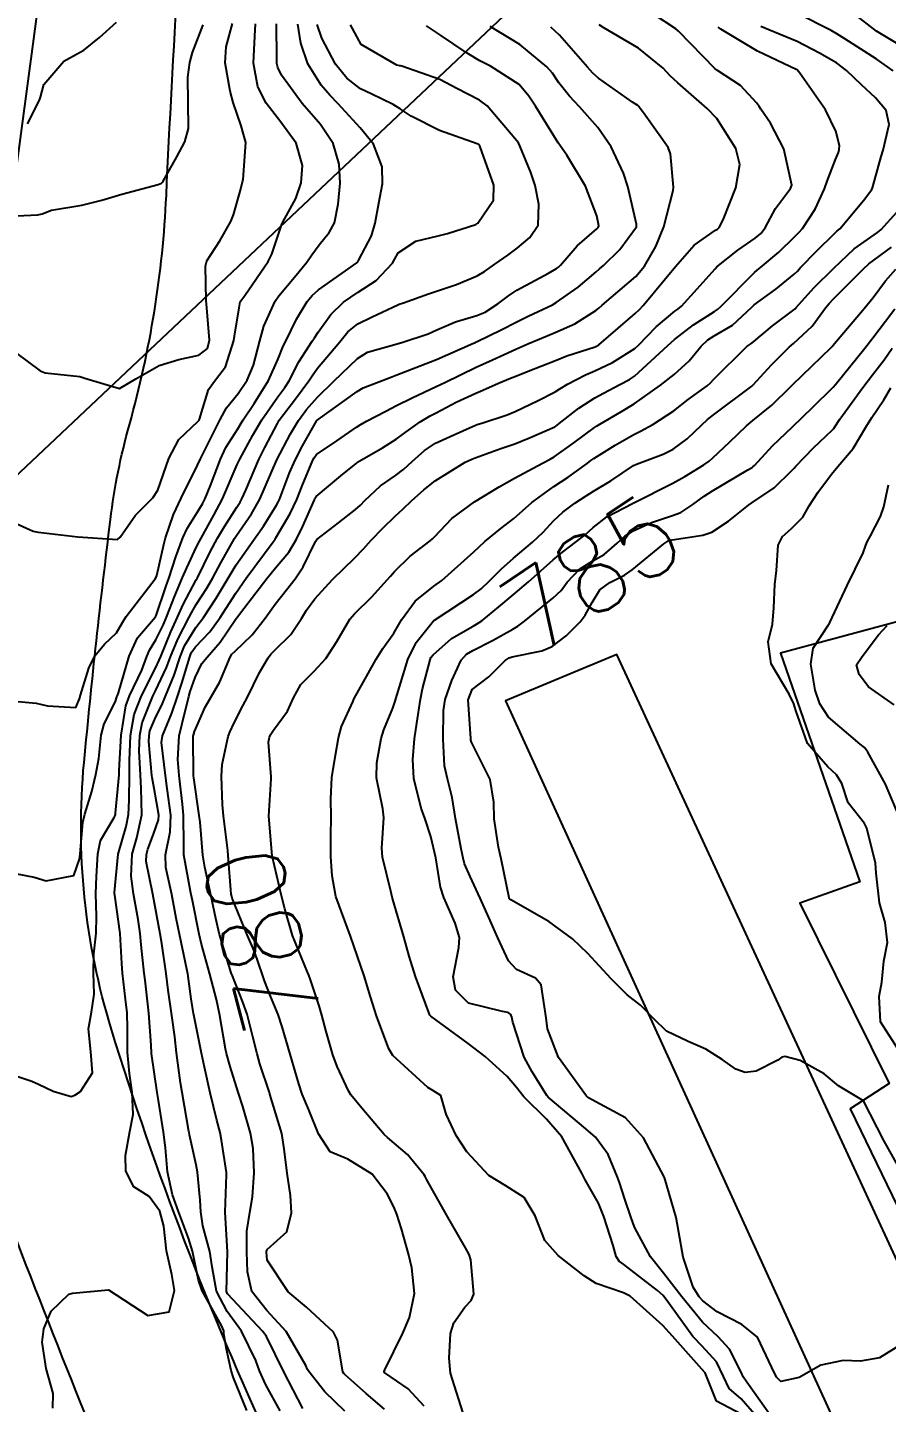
# Model space of a CAD drawing. Header units: metres. Extents: x 307586 to 320046, y 7427249 to 7434250.
# Drawn here: x 318423.6 to 318467, y 7430267.2 to 7430336.6 of the extents above; entities that cross this region are included whole.
import ezdxf
from ezdxf.enums import TextEntityAlignment as Align

# ---------------------------------------------------------------- set-up
doc = ezdxf.new("R2010")
doc.units = ezdxf.units.M
doc.header["$MEASUREMENT"] = 0
doc.linetypes.add('CONTINUO', pattern=[0])
for name, color, linetype in [('Cotas', 45, 'Continuous'), ('Curvas de Nivel 1m', 11, 'Continuous'), ('Curvas de Nivel 5m', 15, 'Continuous'), ('Edificações', 30, 'Continuous'), ('TEXTO', 45, 'Continuous'), ('Vias Primárias', 230, 'Continuous')]:
    doc.layers.add(name, color=color, linetype=linetype)
doc.styles.add('Style-STANDARD', font='STANDARD.shx')

msp = doc.modelspace()

# ---------------------------------------------------------------- linework, layer by layer
at = {"layer": 'Curvas de Nivel 1m', "flags": 128}
for points, elevation in [([(318422.375, 7430327.103), (318424.164, 7430327.194), (318424.386, 7430327.248), (318424.851, 7430327.426), (318426.39, 7430327.678), (318427.393, 7430327.93), (318428.396, 7430328.23), (318430.234, 7430328.725), (318430.402, 7430328.792), (318430.458, 7430328.833), (318430.493, 7430328.889), (318431.175, 7430330.122), (318431.59, 7430330.878), (318431.764, 7430331.545), (318431.752, 7430332.877), (318431.731, 7430334.143), (318431.83, 7430334.88), (318431.968, 7430335.39), (318432.502, 7430336.777)], 768), ([(318422.391, 7430302.684), (318424.086, 7430302.532), (318424.652, 7430302.393), (318426.084, 7430302.319), (318426.273, 7430302.755), (318426.321, 7430302.938), (318426.731, 7430304.31), (318427.045, 7430304.931), (318427.533, 7430305.514), (318428.13, 7430306.085), (318428.439, 7430306.615), (318428.615, 7430306.913), (318430.08, 7430308.809), (318430.137, 7430308.89), (318430.164, 7430308.982), (318430.528, 7430310.538), (318430.617, 7430310.886), (318431.014, 7430312.068), (318431.403, 7430312.878), (318432.23, 7430314.546), (318432.374, 7430314.869), (318432.998, 7430316.116), (318433.374, 7430316.859), (318433.687, 7430317.438), (318434.276, 7430318.177), (318434.731, 7430318.843), (318435.046, 7430319.594), (318435.37, 7430320.834), (318435.577, 7430321.568), (318436.144, 7430322.823), (318436.336, 7430323.105), (318437.113, 7430324.045), (318437.744, 7430324.806), (318437.994, 7430325.168), (318438.366, 7430325.68), (318438.879, 7430326.289), (318439.148, 7430326.789), (318439.33, 7430327.724), (318439.422, 7430328.785), (318439.378, 7430329.751), (318439.077, 7430330.79), (318438.437, 7430331.746), (318437.502, 7430332.81), (318436.467, 7430334.244), (318436.277, 7430334.629), (318436.233, 7430334.824), (318436.23, 7430335.07), (318436.209, 7430336.824)], 771), ([(318423.024, 7430293.938), (318423.981, 7430293.744), (318424.589, 7430293.571), (318425.982, 7430293.835), (318426.274, 7430294.653), (318426.302, 7430294.937), (318426.441, 7430296.511), (318426.541, 7430296.935), (318426.886, 7430298.08), (318427.096, 7430298.929), (318427.235, 7430299.744), (318427.359, 7430300.927), (318427.511, 7430301.486), (318428.088, 7430302.616), (318428.155, 7430302.856), (318428.178, 7430302.919), (318428.236, 7430303.06), (318428.778, 7430304.91), (318429.198, 7430305.833), (318430.107, 7430306.891), (318430.144, 7430306.96), (318430.629, 7430308.415), (318430.786, 7430308.884), (318431.127, 7430309.927), (318431.484, 7430310.877), (318431.708, 7430311.357), (318432.202, 7430312.163), (318432.474, 7430312.603), (318432.61, 7430312.866), (318432.88, 7430313.524), (318433.379, 7430314.859), (318433.659, 7430315.439), (318434.256, 7430316.389), (318434.429, 7430316.679), (318434.533, 7430316.846), (318435.092, 7430317.658), (318435.802, 7430318.827), (318436.294, 7430319.926), (318436.556, 7430320.562), (318436.676, 7430320.816), (318437.215, 7430321.916), (318437.767, 7430322.806), (318438.021, 7430323.119), (318438.339, 7430323.407), (318440.266, 7430324.771), (318440.31, 7430324.815), (318440.355, 7430324.877), (318441.01, 7430326.127), (318441.197, 7430326.762), (318441.377, 7430327.777), (318441.568, 7430328.758), (318441.555, 7430329.615), (318441.11, 7430330.763), (318440.435, 7430331.583), (318439.32, 7430332.787), (318438.9, 7430333.238), (318438.462, 7430333.728), (318437.791, 7430334.807), (318437.442, 7430335.857), (318437.297, 7430336.812)], 772), ([(318423.042, 7430320.236), (318424.286, 7430319.317), (318424.535, 7430319.216), (318426.284, 7430319.029), (318426.54, 7430318.937), (318428.278, 7430318.418), (318429.116, 7430318.908), (318430.29, 7430319.575), (318431.283, 7430319.89), (318432.295, 7430320.108), (318432.726, 7430320.439), (318432.83, 7430320.865), (318432.695, 7430322.499), (318432.666, 7430322.867), (318432.625, 7430324.593), (318432.691, 7430324.867), (318433.357, 7430325.871), (318433.91, 7430326.855), (318434.048, 7430327.192), (318434.399, 7430328.429), (318434.503, 7430328.848), (318434.53, 7430328.973), (318434.657, 7430330.846), (318434.435, 7430331.681), (318434.026, 7430332.854), (318433.876, 7430333.438), (318433.617, 7430334.859), (318433.673, 7430335.671), (318433.988, 7430336.855)], 769), ([(318423.149, 7430283.688), (318423.858, 7430283.448), (318424.195, 7430283.303), (318424.946, 7430282.954), (318425.849, 7430282.68), (318426.038, 7430282.75), (318426.316, 7430282.935), (318426.921, 7430283.871), (318426.833, 7430284.93), (318426.728, 7430286.094), (318426.87, 7430286.93), (318427.003, 7430287.839), (318426.979, 7430288.929), (318426.996, 7430289.865), (318427.103, 7430290.928), (318427.126, 7430291.757), (318427.084, 7430292.929), (318427.119, 7430293.791), (318427.19, 7430294.928), (318427.326, 7430295.604), (318428.021, 7430296.77), (318428.073, 7430296.869), (318428.084, 7430296.919), (318428.089, 7430296.985), (318428.263, 7430298.917), (318428.272, 7430299.143), (318428.364, 7430300.915), (318428.604, 7430302.394), (318428.786, 7430302.91), (318429.407, 7430304.202), (318429.666, 7430304.897), (318429.808, 7430305.204), (318430.126, 7430305.73), (318430.51, 7430306.514), (318430.659, 7430306.885), (318431.08, 7430307.955), (318431.475, 7430308.877), (318431.681, 7430309.362), (318432.178, 7430310.426), (318432.33, 7430310.72), (318432.406, 7430310.868), (318433.041, 7430312.021), (318433.482, 7430312.857), (318434.23, 7430314.587), (318434.357, 7430314.848), (318435.023, 7430316.067), (318435.479, 7430316.832), (318436.275, 7430317.996), (318436.629, 7430318.467), (318436.845, 7430318.814), (318437.337, 7430319.765), (318438.016, 7430320.803), (318438.134, 7430320.974), (318438.31, 7430321.268), (318438.956, 7430322.158), (318439.588, 7430322.781), (318440.338, 7430323.282), (318441.238, 7430323.867), (318442.072, 7430324.753), (318442.173, 7430324.935), (318442.361, 7430325.267), (318443.254, 7430325.857), (318444.374, 7430326.135), (318444.847, 7430326.252), (318446.278, 7430326.702), (318446.384, 7430326.769), (318447.163, 7430327.924), (318447.179, 7430328.692), (318446.491, 7430330.63), (318446.458, 7430330.7), (318446.423, 7430330.738), (318446.347, 7430330.779), (318444.434, 7430331.439), (318443.016, 7430332.173), (318442.45, 7430332.538), (318442.107, 7430332.753), (318440.987, 7430333.293), (318440.461, 7430333.551), (318439.765, 7430334.087), (318439.193, 7430334.793), (318438.493, 7430336.108), (318438.27, 7430336.802)], 773), ([(318423.637, 7430331.776), (318424.249, 7430332.972), (318424.303, 7430333.123), (318424.461, 7430333.776), (318425.477, 7430334.955), (318426.123, 7430335.3), (318426.481, 7430335.509), (318427.274, 7430336.149), (318428.14, 7430336.924)], 767), ([(318424.922, 7430266.947), (318424.941, 7430267.676), (318424.591, 7430268.951), (318424.382, 7430270.268), (318424.473, 7430270.952), (318424.833, 7430271.832), (318425.729, 7430272.703), (318425.912, 7430272.756), (318427.733, 7430272.92), (318429.714, 7430271.615), (318430.792, 7430271.804), (318431.07, 7430272.877), (318430.924, 7430273.695), (318430.653, 7430274.881), (318430.527, 7430276.127), (318430.322, 7430276.885), (318429.79, 7430277.632), (318429.015, 7430278.122), (318428.607, 7430278.908), (318428.597, 7430279.695), (318428.811, 7430280.905), (318428.968, 7430281.771), (318428.926, 7430282.904), (318428.793, 7430283.837), (318428.692, 7430284.908), (318428.692, 7430286.107), (318428.666, 7430286.909), (318428.595, 7430287.595), (318428.43, 7430288.912), (318428.398, 7430289.384), (318428.313, 7430290.914), (318428.057, 7430292.834), (318428.04, 7430292.919), (318428.036, 7430292.981), (318428.22, 7430294.917), (318428.616, 7430296.309), (318428.748, 7430296.909), (318428.767, 7430297.645), (318428.786, 7430298.909), (318428.788, 7430299.646), (318428.836, 7430300.908), (318429.029, 7430301.955), (318429.39, 7430302.901), (318430.107, 7430304.307), (318430.294, 7430304.705), (318430.37, 7430304.887), (318430.875, 7430306.14), (318431.212, 7430306.879), (318431.508, 7430307.518), (318432.162, 7430308.76), (318432.206, 7430308.826), (318432.227, 7430308.869), (318432.871, 7430310.168), (318433.242, 7430310.859), (318433.589, 7430311.459), (318434.207, 7430312.43), (318434.375, 7430312.683), (318434.468, 7430312.846), (318434.657, 7430313.283), (318435.321, 7430314.834), (318435.625, 7430315.446), (318436.26, 7430316.657), (318436.319, 7430316.763), (318436.353, 7430316.819), (318437.179, 7430317.905), (318437.845, 7430318.804), (318438.02, 7430319.068), (318438.289, 7430319.442), (318439.403, 7430320.783), (318439.814, 7430321.274), (318440.317, 7430321.687), (318441.048, 7430322.037), (318442.331, 7430322.647), (318442.407, 7430322.674), (318442.632, 7430322.747), (318443.879, 7430323.193), (318444.339, 7430323.359), (318445.304, 7430323.677), (318446.347, 7430324.105), (318446.713, 7430324.332), (318447.241, 7430324.691), (318447.897, 7430325.148), (318448.365, 7430325.508), (318449.006, 7430326.038), (318449.427, 7430326.664), (318449.456, 7430327.727), (318449.277, 7430328.667), (318449.059, 7430329.32), (318448.504, 7430330.679), (318448.425, 7430330.821), (318446.843, 7430332.696), (318446.456, 7430332.978), (318445.317, 7430333.572), (318444.466, 7430334.017), (318442.533, 7430334.688), (318442.472, 7430334.708), (318442.441, 7430334.719), (318442.291, 7430334.753), (318440.488, 7430335.792), (318439.941, 7430336.786)], 774), ([(318439.663, 7430266.788), (318438.659, 7430267.771), (318437.838, 7430268.798), (318437.778, 7430268.893), (318437.686, 7430269.099), (318436.696, 7430270.81), (318435.719, 7430271.867), (318434.969, 7430272.828), (318434.752, 7430273.821), (318434.715, 7430274.83), (318434.713, 7430275.887), (318434.86, 7430276.829), (318435, 7430277.619), (318435.089, 7430278.827), (318435.04, 7430280.053), (318434.902, 7430280.834), (318434.509, 7430282.174), (318434.292, 7430282.843), (318434.185, 7430283.174), (318433.866, 7430284.192), (318433.687, 7430284.852), (318433.638, 7430285.091), (318433.337, 7430286.856), (318433.187, 7430287.581), (318432.849, 7430288.861), (318432.43, 7430290.373), (318432.306, 7430290.866), (318431.968, 7430292.566), (318431.912, 7430292.871), (318431.895, 7430292.949), (318431.538, 7430294.875), (318431.529, 7430295.346), (318431.512, 7430296.875), (318431.46, 7430297.444), (318431.306, 7430298.877), (318431.239, 7430299.69), (318431.3, 7430300.878), (318431.448, 7430301.501), (318431.788, 7430302.873), (318431.851, 7430303.117), (318432.103, 7430303.838), (318432.446, 7430304.53), (318432.708, 7430304.864), (318433.362, 7430305.62), (318434.141, 7430306.751), (318434.183, 7430306.808), (318434.214, 7430306.849), (318434.39, 7430307.091), (318435.72, 7430308.827), (318436.168, 7430309.366), (318436.827, 7430310.163), (318437.215, 7430310.81), (318437.536, 7430311.464), (318438.125, 7430312.801), (318438.149, 7430312.865), (318438.215, 7430312.974), (318439.461, 7430314.018), (318440.232, 7430314.636), (318440.305, 7430314.696), (318440.419, 7430314.768), (318441.571, 7430315.429), (318442.25, 7430315.862), (318442.763, 7430316.237), (318443.471, 7430316.738), (318443.962, 7430317.037), (318444.268, 7430317.199), (318445.283, 7430317.725), (318446.278, 7430318.189), (318446.633, 7430318.343), (318447.413, 7430318.689), (318448.03, 7430318.938), (318448.287, 7430319.043), (318448.919, 7430319.3), (318450.295, 7430319.843), (318450.875, 7430320.066), (318452.302, 7430320.524), (318452.375, 7430320.557), (318452.479, 7430320.628), (318453.465, 7430321.469), (318454.327, 7430322.216), (318454.532, 7430322.405), (318454.725, 7430322.604), (318456.353, 7430324.58), (318457.289, 7430325.651), (318458.381, 7430326.421), (318458.467, 7430326.474), (318458.552, 7430326.557), (318458.765, 7430326.933), (318459.405, 7430328.545), (318459.597, 7430329.724), (318459.407, 7430330.545), (318458.445, 7430332.056), (318457.949, 7430332.565), (318456.466, 7430333.85), (318456.092, 7430334.209), (318455.725, 7430334.591), (318454.488, 7430335.603), (318452.741, 7430336.628), (318452.504, 7430336.785)], 778), ([(318441.664, 7430266.892), (318440.741, 7430267.69), (318439.681, 7430268.622), (318439.606, 7430268.695), (318439.568, 7430268.772), (318439.291, 7430270.368), (318439.088, 7430270.779), (318437.722, 7430272.05), (318436.799, 7430272.809), (318435.749, 7430274.421), (318435.705, 7430274.82), (318435.706, 7430274.869), (318435.755, 7430274.974), (318436.735, 7430275.844), (318436.966, 7430276.808), (318436.918, 7430277.682), (318436.746, 7430278.811), (318436.593, 7430280.034), (318436.475, 7430280.813), (318435.881, 7430282.791), (318435.871, 7430282.82), (318435.853, 7430282.873), (318435.374, 7430284.334), (318435.229, 7430284.83), (318435.022, 7430285.697), (318434.723, 7430286.838), (318434.515, 7430287.447), (318433.952, 7430288.85), (318433.945, 7430288.872), (318433.924, 7430288.92), (318433.333, 7430290.856), (318433.144, 7430291.669), (318432.897, 7430292.861), (318432.591, 7430294.26), (318432.5, 7430294.865), (318432.351, 7430296.533), (318432.315, 7430296.867), (318432.042, 7430298.76), (318432.027, 7430298.87), (318432.011, 7430300.871), (318432.017, 7430300.917), (318432.066, 7430301.097), (318432.616, 7430302.334), (318432.918, 7430302.862), (318433.344, 7430303.614), (318433.869, 7430304.852), (318433.965, 7430305.002), (318434.118, 7430305.168), (318434.988, 7430305.979), (318435.643, 7430306.827), (318436.15, 7430307.538), (318436.714, 7430308.258), (318437.147, 7430308.81), (318437.557, 7430309.418), (318438.182, 7430310.697), (318438.25, 7430310.799), (318439.342, 7430311.636), (318440.206, 7430312.309), (318440.447, 7430312.53), (318440.676, 7430312.765), (318441.47, 7430313.508), (318442.226, 7430314.035), (318442.634, 7430314.341), (318443.057, 7430314.742), (318443.683, 7430315.294), (318444.247, 7430315.657), (318444.972, 7430315.999), (318446.261, 7430316.578), (318446.349, 7430316.612), (318446.632, 7430316.696), (318447.855, 7430317.096), (318448.269, 7430317.264), (318449.424, 7430317.813), (318450.279, 7430318.259), (318450.519, 7430318.409), (318450.904, 7430318.644), (318451.814, 7430319.108), (318452.29, 7430319.311), (318453.181, 7430319.734), (318454.301, 7430320.438), (318454.492, 7430320.607), (318455.38, 7430321.531), (318456.329, 7430322.327), (318456.475, 7430322.434), (318456.65, 7430322.577), (318457.453, 7430323.458), (318458.352, 7430324.463), (318458.449, 7430324.559), (318459.507, 7430325.402), (318460.375, 7430326.015), (318460.662, 7430326.243), (318460.877, 7430326.525), (318461.402, 7430327.511), (318462.156, 7430328.512), (318462.225, 7430328.692), (318461.825, 7430330.516), (318461.155, 7430331.81), (318460.671, 7430332.528), (318460.581, 7430332.655), (318460.456, 7430332.825), (318459.642, 7430333.725), (318458.472, 7430334.476), (318458.357, 7430334.561), (318456.501, 7430336.469), (318456.371, 7430336.582), (318455.236, 7430337.325)], 779), ([(318467.349, 7430334.451), (318466.482, 7430335.07), (318464.909, 7430336.071), (318464.5, 7430336.324), (318464.207, 7430336.493), (318462.511, 7430337.349)], 782), ([(318468.485, 7430335.26), (318466.503, 7430336.46), (318465.369, 7430337.335)], 783), ([(318436.405, 7430266.813), (318435.676, 7430268.128), (318435.352, 7430268.823), (318435.162, 7430269.351), (318434.438, 7430270.833), (318433.718, 7430271.827), (318433.183, 7430272.848), (318432.972, 7430274.079), (318432.846, 7430274.854), (318432.489, 7430276.143), (318432.385, 7430276.861), (318432.366, 7430277.438), (318432.225, 7430278.864), (318432.161, 7430279.221), (318431.822, 7430280.743), (318431.798, 7430280.87), (318431.789, 7430280.905), (318431.447, 7430282.874), (318431.366, 7430283.367), (318431.171, 7430284.877), (318431.072, 7430285.691), (318430.911, 7430286.88), (318430.744, 7430288.052), (318430.64, 7430288.883), (318430.425, 7430290.398), (318430.339, 7430290.886), (318429.973, 7430292.89), (318429.639, 7430294.544), (318429.643, 7430294.895), (318429.72, 7430295.172), (318430.008, 7430295.928), (318430.26, 7430296.647), (318430.268, 7430296.888), (318430.036, 7430298.227), (318429.941, 7430298.79), (318429.925, 7430298.892), (318429.773, 7430300.607), (318429.778, 7430300.894), (318429.826, 7430301.134), (318430.075, 7430301.724), (318430.45, 7430302.524), (318430.604, 7430302.885), (318431.038, 7430303.946), (318431.354, 7430304.878), (318431.573, 7430305.424), (318432.135, 7430306.353), (318432.362, 7430306.645), (318432.532, 7430306.866), (318433.172, 7430307.841), (318433.778, 7430308.854), (318433.917, 7430309.101), (318434.17, 7430309.513), (318435.11, 7430310.836), (318435.55, 7430311.473), (318436.209, 7430312.53), (318436.314, 7430312.716), (318436.363, 7430312.818), (318436.876, 7430314.164), (318437.155, 7430314.811), (318437.521, 7430315.53), (318438.25, 7430316.8), (318438.321, 7430316.857), (318440.278, 7430318.275), (318440.595, 7430318.452), (318441.372, 7430318.759), (318442.034, 7430319.004), (318442.286, 7430319.105), (318443.458, 7430319.572), (318444.295, 7430319.891), (318446.15, 7430320.702), (318446.255, 7430320.749), (318446.304, 7430320.774), (318447.594, 7430321.407), (318448.319, 7430321.777), (318448.924, 7430322.071), (318450.148, 7430322.653), (318450.334, 7430322.758), (318451.437, 7430323.544), (318452.35, 7430324.312), (318452.522, 7430324.458), (318452.722, 7430324.626), (318453.537, 7430325.447), (318454.383, 7430326.582), (318454.392, 7430326.601), (318454.384, 7430326.724), (318453.957, 7430328.614), (318453.726, 7430329.301), (318453.102, 7430330.623), (318452.437, 7430331.599), (318451.517, 7430332.639), (318451.002, 7430333.188), (318450.465, 7430333.861), (318450.144, 7430334.338), (318449.867, 7430334.666), (318448.49, 7430335.793), (318446.993, 7430336.695)], 776), ([(318437.536, 7430266.93), (318436.571, 7430268.811), (318435.7, 7430270.558), (318435.515, 7430270.822), (318433.731, 7430272.708), (318433.68, 7430272.841), (318433.744, 7430274.831), (318433.619, 7430276.842), (318433.686, 7430278.726), (318433.687, 7430278.842), (318433.439, 7430280.473), (318433.366, 7430280.855), (318433.206, 7430281.483), (318432.857, 7430282.86), (318432.576, 7430284.153), (318432.426, 7430284.864), (318432.049, 7430286.72), (318432.021, 7430286.869), (318431.91, 7430287.603), (318431.739, 7430288.872), (318431.693, 7430289.104), (318431.311, 7430290.876), (318431.153, 7430291.68), (318430.926, 7430292.88), (318430.63, 7430294.24), (318430.616, 7430294.884), (318430.85, 7430296.042), (318430.875, 7430296.881), (318430.691, 7430298.229), (318430.601, 7430298.884), (318430.404, 7430300.542), (318430.453, 7430300.886), (318430.927, 7430302.035), (318431.221, 7430302.879), (318431.434, 7430303.542), (318431.831, 7430304.873), (318431.908, 7430305.08), (318432.121, 7430305.382), (318432.85, 7430306.145), (318433.368, 7430306.858), (318433.667, 7430307.336), (318434.155, 7430308.089), (318434.687, 7430308.842), (318436.042, 7430310.683), (318436.145, 7430310.821), (318436.158, 7430310.845), (318436.184, 7430310.879), (318436.909, 7430312.106), (318437.239, 7430312.81), (318437.516, 7430313.511), (318438.046, 7430314.802), (318438.11, 7430314.926), (318438.237, 7430315.087), (318439.253, 7430315.78), (318440.258, 7430316.469), (318440.443, 7430316.585), (318440.757, 7430316.765), (318441.74, 7430317.284), (318442.271, 7430317.556), (318443.06, 7430317.958), (318444.281, 7430318.518), (318444.709, 7430318.724), (318446.291, 7430319.498), (318447.121, 7430319.866), (318448.3, 7430320.402), (318448.905, 7430320.671), (318449.877, 7430321.088), (318450.312, 7430321.264), (318451.269, 7430321.69), (318452.329, 7430322.356), (318452.481, 7430322.478), (318452.654, 7430322.627), (318453.56, 7430323.398), (318454.348, 7430324.078), (318454.79, 7430324.603), (318455.365, 7430325.598), (318455.773, 7430326.589), (318456.239, 7430328.42), (318456.254, 7430328.582), (318456.095, 7430330.261), (318455.977, 7430330.587), (318454.827, 7430332.225), (318454.546, 7430332.609), (318454.503, 7430332.659), (318454.454, 7430332.703), (318454.187, 7430332.881), (318452.468, 7430334.089), (318452.18, 7430334.343), (318451.92, 7430334.638), (318450.497, 7430336.263), (318450.065, 7430336.664)], 777), ([(318445.623, 7430266.741), (318444.997, 7430268.707), (318444.927, 7430269.472), (318445, 7430270.707), (318445.163, 7430271.254), (318445.723, 7430272.046), (318446.042, 7430272.383), (318446.168, 7430272.696), (318446.019, 7430274.428), (318445.937, 7430274.698), (318445.758, 7430275.039), (318444.788, 7430276.71), (318443.8, 7430278.474), (318443.722, 7430278.641), (318443.674, 7430278.722), (318442.829, 7430279.756), (318441.821, 7430280.604), (318441.652, 7430280.752), (318440.52, 7430282.086), (318439.973, 7430282.769), (318439.855, 7430282.96), (318439.277, 7430284.189), (318439.053, 7430284.782), (318438.718, 7430285.96), (318438.507, 7430286.791), (318438.372, 7430287.257), (318437.921, 7430288.572), (318437.838, 7430288.801), (318437.773, 7430288.953), (318437.028, 7430290.809), (318436.63, 7430292.146), (318436.473, 7430292.815), (318435.993, 7430294.82), (318435.828, 7430296.823), (318435.938, 7430298.718), (318435.939, 7430298.822), (318435.81, 7430300.573), (318435.859, 7430300.823), (318435.923, 7430300.964), (318436.068, 7430301.175), (318436.769, 7430302.126), (318437.064, 7430302.81), (318437.434, 7430303.473), (318438.106, 7430304.144), (318438.706, 7430304.791), (318439.253, 7430305.657), (318439.911, 7430306.773), (318440.146, 7430307.043), (318441.018, 7430307.898), (318441.799, 7430308.754), (318441.967, 7430308.95), (318442.167, 7430309.181), (318442.956, 7430309.962), (318443.963, 7430310.732), (318444.086, 7430310.829), (318444.186, 7430310.941), (318445.063, 7430311.855), (318446.213, 7430312.7), (318447.449, 7430313.46), (318448.225, 7430313.888), (318449.636, 7430314.659), (318450.035, 7430314.854), (318450.238, 7430314.971), (318451.218, 7430315.671), (318452.26, 7430316.451), (318452.366, 7430316.524), (318452.54, 7430316.627), (318453.632, 7430317.254), (318454.273, 7430317.645), (318455.598, 7430318.59), (318456.288, 7430319.132), (318457.043, 7430319.825), (318457.655, 7430320.566), (318457.985, 7430320.886), (318458.311, 7430321.078), (318459.238, 7430321.627), (318460.213, 7430322.532), (318460.334, 7430322.643), (318461.423, 7430323.438), (318462.35, 7430324.198), (318462.51, 7430324.349), (318462.655, 7430324.507), (318463.487, 7430325.378), (318464.379, 7430326.254), (318464.507, 7430326.362), (318464.643, 7430326.486), (318465.839, 7430327.91), (318466.263, 7430328.462), (318466.308, 7430328.558), (318466.411, 7430328.967), (318466.745, 7430330.14), (318466.846, 7430330.456), (318467.147, 7430331.752), (318466.992, 7430332.455), (318466.459, 7430333.104), (318465.745, 7430333.75), (318464.991, 7430334.482), (318464.478, 7430334.86), (318463.632, 7430335.353), (318462.494, 7430335.935), (318461.064, 7430336.532), (318460.663, 7430336.696)], 781), ([(318459.664, 7430266.636), (318458.418, 7430267.296), (318457.918, 7430268.556), (318457.852, 7430268.725), (318457.686, 7430268.918), (318456.206, 7430270.575), (318455.711, 7430271.112), (318454.061, 7430272.597), (318453.735, 7430272.77), (318452.358, 7430273.239), (318451.743, 7430273.631), (318450.433, 7430274.643), (318449.764, 7430275.401), (318449.266, 7430276.658), (318448.71, 7430277.584), (318447.798, 7430278.163), (318446.937, 7430278.689), (318445.815, 7430279.883), (318445.493, 7430280.376), (318445.287, 7430280.708), (318444.772, 7430281.782), (318444.514, 7430282.72), (318444.103, 7430282.973), (318443.857, 7430283.125), (318442.082, 7430284.748), (318441.878, 7430285.076), (318441.256, 7430286.756), (318440.958, 7430287.714), (318440.64, 7430288.763), (318439.943, 7430290.77), (318439.215, 7430292.781), (318439.023, 7430293.824), (318438.959, 7430294.786), (318438.953, 7430295.842), (318438.968, 7430296.786), (318438.955, 7430297.709), (318439.005, 7430298.786), (318439.187, 7430299.915), (318439.343, 7430300.781), (318439.501, 7430301.349), (318440.091, 7430302.643), (318440.124, 7430302.738), (318440.138, 7430302.77), (318440.841, 7430304.027), (318441.25, 7430304.759), (318441.585, 7430305.291), (318442.133, 7430306.067), (318442.387, 7430306.5), (318442.52, 7430306.746), (318443.21, 7430307.682), (318444.16, 7430308.44), (318444.566, 7430308.724), (318446.178, 7430310.183), (318446.443, 7430310.435), (318446.728, 7430310.695), (318447.529, 7430311.351), (318448.201, 7430311.854), (318448.639, 7430312.241), (318449.108, 7430312.667), (318450.221, 7430313.471), (318450.932, 7430313.937), (318451.89, 7430314.633), (318452.084, 7430314.782), (318452.237, 7430314.886), (318453.311, 7430315.556), (318454.255, 7430316.103), (318454.59, 7430316.273), (318455.206, 7430316.596), (318456.27, 7430317.302), (318456.991, 7430317.858), (318457.954, 7430318.563), (318458.13, 7430318.716), (318458.286, 7430318.889), (318459.957, 7430320.535), (318460.156, 7430320.681), (318460.307, 7430320.795), (318461.252, 7430321.588), (318462.331, 7430322.39), (318462.393, 7430322.449), (318462.448, 7430322.509), (318463.336, 7430323.508), (318464.353, 7430324.49), (318465.369, 7430325.474), (318466.379, 7430326.183), (318466.547, 7430326.292), (318466.733, 7430326.456), (318467.521, 7430327.319)], 782), ([(318460.445, 7430266.522), (318459.672, 7430267.407), (318459.07, 7430267.932), (318458.78, 7430268.544), (318458.432, 7430269.29), (318457.698, 7430270.067), (318457.237, 7430270.565), (318455.88, 7430272.429), (318455.77, 7430272.58), (318455.733, 7430272.623), (318455.443, 7430272.876), (318453.749, 7430274.196), (318453.517, 7430274.369), (318453.366, 7430274.606), (318453.21, 7430275.16), (318452.731, 7430276.616), (318452.46, 7430277.291), (318451.801, 7430278.468), (318451.709, 7430278.631), (318451.626, 7430278.811), (318450.618, 7430280.642), (318449.836, 7430281.532), (318448.705, 7430282.667), (318448.321, 7430283.136), (318447.863, 7430283.685), (318446.738, 7430284.691), (318445.883, 7430285.358), (318444.008, 7430286.728), (318443.959, 7430286.785), (318443.905, 7430286.922), (318443.224, 7430288.737), (318442.905, 7430289.768), (318442.647, 7430290.743), (318442.093, 7430292.626), (318442.057, 7430292.749), (318441.976, 7430293.044), (318441.566, 7430294.754), (318441.535, 7430295.219), (318441.634, 7430296.754), (318441.579, 7430297.203), (318441.268, 7430298.758), (318441.278, 7430299.531), (318441.502, 7430300.756), (318441.63, 7430301.194), (318442.086, 7430302.278), (318442.206, 7430302.634), (318442.239, 7430302.749), (318442.672, 7430304.18), (318442.846, 7430304.743), (318443.262, 7430305.603), (318444.142, 7430306.692), (318444.16, 7430306.712), (318444.193, 7430306.729), (318446.156, 7430308.017), (318446.546, 7430308.309), (318446.946, 7430308.692), (318447.547, 7430309.308), (318448.175, 7430309.852), (318449.144, 7430310.666), (318449.673, 7430311.175), (318450.199, 7430311.733), (318450.667, 7430312.184), (318451.269, 7430312.639), (318451.845, 7430313.006), (318452.219, 7430313.233), (318453.088, 7430313.758), (318454.232, 7430314.534), (318454.382, 7430314.608), (318455.726, 7430315.102), (318456.245, 7430315.361), (318456.949, 7430315.876), (318457.665, 7430316.566), (318457.975, 7430316.854), (318458.268, 7430317.084), (318460.204, 7430318.531), (318460.284, 7430318.604), (318461.203, 7430319.611), (318462.097, 7430320.512), (318462.208, 7430320.607), (318462.306, 7430320.685), (318463.249, 7430321.571), (318463.931, 7430322.494), (318464.108, 7430322.719), (318464.338, 7430322.952), (318465.846, 7430324.468), (318466.109, 7430324.711), (318466.36, 7430324.905), (318467.266, 7430325.555)], 783), ([(318461.182, 7430266.515), (318459.96, 7430268.248), (318459.774, 7430268.529), (318459.685, 7430268.725), (318459.076, 7430269.919), (318458.501, 7430270.548), (318457.714, 7430271.278), (318456.675, 7430272.571), (318455.745, 7430273.76), (318455.1, 7430274.587), (318454.287, 7430276.083), (318454.096, 7430276.597), (318453.792, 7430277.5), (318453.527, 7430278.331), (318453.433, 7430278.606), (318452.95, 7430279.748), (318452.31, 7430280.623), (318451.829, 7430281.048), (318449.924, 7430282.649), (318449.854, 7430282.733), (318449.122, 7430283.918), (318448.714, 7430284.667), (318448.138, 7430286.437), (318448.099, 7430286.677), (318448.048, 7430286.822), (318447.905, 7430286.911), (318447.625, 7430286.963), (318445.91, 7430287.39), (318445.251, 7430288.045), (318445.134, 7430288.712), (318445.424, 7430290.194), (318445.459, 7430290.707), (318445.238, 7430291.426), (318444.662, 7430292.72), (318444.498, 7430293.242), (318444.251, 7430294.726), (318444.009, 7430295.808), (318443.703, 7430296.733), (318443.523, 7430297.24), (318443.143, 7430298.739), (318443.098, 7430299.694), (318443.182, 7430300.739), (318443.291, 7430301.521), (318443.476, 7430302.736), (318443.582, 7430303.252), (318443.964, 7430304.731), (318444.008, 7430304.838), (318444.117, 7430304.971), (318445.053, 7430305.792), (318446.139, 7430306.427), (318446.316, 7430306.523), (318446.574, 7430306.696), (318447.44, 7430307.397), (318448.156, 7430308.001), (318448.935, 7430308.668), (318450.174, 7430309.768), (318450.658, 7430310.166), (318451.298, 7430310.639), (318451.796, 7430311.026), (318452.194, 7430311.398), (318452.889, 7430311.937), (318454.181, 7430312.61), (318454.202, 7430312.622), (318454.25, 7430312.646), (318456.223, 7430313.636), (318456.82, 7430313.981), (318457.782, 7430314.565), (318458.05, 7430314.747), (318458.238, 7430314.917), (318459.085, 7430315.713), (318459.946, 7430316.535), (318460.266, 7430316.798), (318461.219, 7430317.575), (318462.168, 7430318.511), (318462.221, 7430318.573), (318462.284, 7430318.631), (318463.245, 7430319.549), (318464.22, 7430320.491), (318464.26, 7430320.534), (318464.304, 7430320.588), (318465.887, 7430322.467), (318466.339, 7430323.024), (318466.951, 7430323.849), (318467.47, 7430324.449)], 784), ([(318467.808, 7430278.77), (318466.877, 7430280.45), (318465.853, 7430282.46), (318464.59, 7430283.209), (318463.866, 7430283.83), (318462.655, 7430284.502), (318461.876, 7430284.689), (318461.729, 7430284.657), (318461.514, 7430284.514), (318460.428, 7430283.964), (318459.866, 7430283.883), (318459.396, 7430284.065), (318458.717, 7430284.547), (318457.88, 7430285.062), (318456.996, 7430285.459), (318455.894, 7430285.974), (318455.276, 7430286.589), (318454.593, 7430287.283), (318453.915, 7430287.816), (318453.107, 7430288.618), (318451.936, 7430289.899), (318451.159, 7430290.638), (318449.956, 7430291.517), (318448.043, 7430292.608), (318447.973, 7430292.661), (318447.958, 7430292.68), (318447.954, 7430292.7), (318447.554, 7430294.684), (318447.427, 7430295.261), (318447.205, 7430296.688), (318447.183, 7430297.537), (318447.002, 7430298.69), (318446.062, 7430300.572), (318446.026, 7430300.664), (318446.021, 7430300.701), (318446.019, 7430300.745), (318445.893, 7430302.703), (318446.098, 7430303.23), (318446.925, 7430303.871), (318447.76, 7430304.684), (318447.966, 7430304.831), (318448.116, 7430304.88), (318449.604, 7430305.175), (318450.124, 7430305.399), (318450.843, 7430305.932), (318451.546, 7430306.636), (318451.796, 7430306.984), (318452.153, 7430307.623), (318452.532, 7430308.254), (318453.035, 7430308.621), (318453.779, 7430309.002), (318454.169, 7430309.259), (318455.76, 7430310.586), (318456.024, 7430310.743), (318456.186, 7430310.784), (318457.742, 7430311.012), (318458.192, 7430311.171), (318459.031, 7430311.717), (318460.032, 7430312.533), (318460.214, 7430312.655), (318461.328, 7430313.413), (318462.231, 7430314.28), (318462.339, 7430314.402), (318462.432, 7430314.508), (318463.326, 7430315.42), (318464.26, 7430316.318), (318464.34, 7430316.41), (318464.396, 7430316.488), (318464.649, 7430316.866), (318465.809, 7430318.467), (318466.293, 7430319.104), (318466.881, 7430319.877), (318467.301, 7430320.45)], 786), ([(318467.876, 7430284.62), (318466.71, 7430286.452), (318466.638, 7430287.731), (318466.768, 7430288.452), (318466.87, 7430289.515), (318467.057, 7430290.449), (318466.946, 7430291.467), (318466.659, 7430292.453), (318466.491, 7430293.952), (318466.458, 7430294.455), (318466.019, 7430296.229), (318465.902, 7430296.462), (318465.069, 7430297.511), (318464.747, 7430298.479), (318464.487, 7430298.923), (318464.051, 7430299.32), (318463.016, 7430300.5), (318462.432, 7430302.162), (318462.325, 7430302.508), (318462.098, 7430302.995), (318461.178, 7430304.519), (318461.026, 7430305.625), (318461.258, 7430306.519), (318461.314, 7430307.356), (318461.374, 7430308.518), (318461.457, 7430309.23), (318461.54, 7430310.516), (318461.761, 7430310.942), (318462.195, 7430311.331), (318462.777, 7430311.931), (318463.098, 7430312.501), (318463.543, 7430313.174), (318464.229, 7430314.097), (318464.556, 7430314.485), (318465.321, 7430315.4), (318465.962, 7430316.465), (318466.268, 7430316.955), (318466.878, 7430317.853), (318467.222, 7430318.451)], 787), ([(318467.649, 7430296.821), (318466.956, 7430298.451), (318466.059, 7430300.069), (318465.889, 7430300.291), (318465.684, 7430300.466), (318464.083, 7430301.825), (318463.641, 7430302.495), (318463.404, 7430303.193), (318463.181, 7430304.499), (318463.313, 7430305.31), (318464.085, 7430306.491), (318464.107, 7430306.527), (318464.144, 7430306.607), (318465.025, 7430308.477), (318465.837, 7430310.123), (318465.955, 7430310.463), (318466.008, 7430310.64), (318466.191, 7430310.987), (318466.697, 7430311.966), (318466.877, 7430312.453), (318467.114, 7430313.562)], 788), ([(318467.387, 7430302.447), (318466.102, 7430303.358), (318465.626, 7430303.985), (318465.499, 7430304.469), (318465.74, 7430304.844), (318466.126, 7430305.358), (318466.599, 7430305.993), (318467.048, 7430306.451)], 789)]:
    msp.add_lwpolyline(points, dxfattribs=dict(at, elevation=elevation))
at = {"layer": 'Curvas de Nivel 5m', "flags": 128}
for points, elevation in [([(318422.198, 7430311.998), (318423.933, 7430311.227), (318424.186, 7430311.172), (318426.183, 7430310.94), (318428.182, 7430310.8), (318428.313, 7430310.918), (318429.087, 7430312.019), (318429.969, 7430312.894), (318430.217, 7430313.291), (318430.778, 7430314.885), (318431.283, 7430315.844), (318432.261, 7430316.772), (318432.306, 7430316.826), (318432.321, 7430316.869), (318432.779, 7430318.364), (318433.138, 7430318.861), (318433.637, 7430319.509), (318434.06, 7430320.852), (318434.095, 7430321.064), (318434.327, 7430322.488), (318434.384, 7430322.797), (318434.41, 7430322.849), (318434.615, 7430323.125), (318435.787, 7430324.828), (318435.975, 7430325.209), (318436.377, 7430326.407), (318436.487, 7430326.713), (318436.54, 7430326.818), (318437.192, 7430328.015), (318437.456, 7430328.809), (318437.533, 7430329.687), (318437.206, 7430330.812), (318436.439, 7430331.86), (318435.684, 7430332.832), (318435.273, 7430333.65), (318435.046, 7430334.841), (318435.118, 7430336.216), (318435.156, 7430336.84)], 770), ([(318434.719, 7430266.829), (318434.042, 7430268.473), (318433.927, 7430268.838), (318433.694, 7430269.918), (318433.554, 7430270.694), (318433.549, 7430270.842), (318433.429, 7430271.122), (318432.464, 7430272.859), (318432.276, 7430273.399), (318431.966, 7430274.867), (318431.763, 7430275.532), (318431.263, 7430276.875), (318430.954, 7430277.716), (318430.712, 7430278.881), (318430.605, 7430280.092), (318430.503, 7430280.883), (318430.249, 7430282.484), (318430.187, 7430282.887), (318429.905, 7430284.857), (318429.9, 7430284.89), (318429.879, 7430285.271), (318429.762, 7430286.892), (318429.578, 7430288.554), (318429.537, 7430288.896), (318429.381, 7430290.342), (318429.331, 7430290.899), (318429.234, 7430291.62), (318428.993, 7430292.905), (318428.87, 7430293.795), (318428.931, 7430294.906), (318429.164, 7430295.744), (318429.414, 7430296.899), (318429.378, 7430298.241), (318429.34, 7430298.901), (318429.286, 7430300.132), (318429.305, 7430300.901), (318429.436, 7430301.536), (318429.965, 7430302.892), (318430.096, 7430303.156), (318430.66, 7430304.332), (318430.868, 7430304.882), (318431.231, 7430305.774), (318431.803, 7430306.873), (318431.919, 7430307.099), (318432.149, 7430307.515), (318432.687, 7430308.335), (318432.991, 7430308.862), (318433.402, 7430309.627), (318434.093, 7430310.851), (318434.13, 7430310.904), (318434.185, 7430310.995), (318434.954, 7430312.087), (318435.374, 7430312.833), (318436.233, 7430314.82), (318436.925, 7430316.141), (318437.325, 7430316.809), (318437.719, 7430317.355), (318438.275, 7430317.976), (318439.099, 7430318.788), (318440.295, 7430319.939), (318440.813, 7430320.249), (318442.302, 7430320.678), (318442.36, 7430320.692), (318442.54, 7430320.748), (318443.865, 7430321.179), (318444.313, 7430321.375), (318445.247, 7430321.789), (318446.324, 7430322.115), (318446.744, 7430322.278), (318447.386, 7430322.689), (318447.92, 7430323.101), (318448.34, 7430323.378), (318449.937, 7430324.244), (318450.351, 7430324.483), (318450.45, 7430324.551), (318450.547, 7430324.648), (318451.391, 7430325.616), (318452.381, 7430326.482), (318452.457, 7430326.554), (318452.485, 7430326.629), (318452.388, 7430327.142), (318451.804, 7430328.636), (318450.866, 7430330.198), (318450.548, 7430330.649), (318450.426, 7430330.831), (318449.279, 7430332.668), (318448.957, 7430333.174), (318448.464, 7430333.763), (318447.018, 7430334.695), (318446.477, 7430334.97), (318445.834, 7430335.358), (318444.496, 7430336.261), (318443.78, 7430336.737)], 775), ([(318443.666, 7430267.042), (318442.864, 7430267.922), (318441.683, 7430268.721), (318441.65, 7430268.75), (318441.644, 7430268.789), (318441.684, 7430268.878), (318442.587, 7430270.737), (318442.927, 7430271.52), (318443.185, 7430272.728), (318443.045, 7430274.029), (318442.87, 7430274.733), (318442.517, 7430275.993), (318442.292, 7430276.742), (318442.143, 7430277.102), (318441.793, 7430277.758), (318441.035, 7430278.758), (318439.81, 7430279.515), (318438.916, 7430279.886), (318438.336, 7430280.792), (318437.841, 7430282.009), (318437.512, 7430282.803), (318437.347, 7430283.316), (318436.907, 7430284.81), (318436.504, 7430286.203), (318436.3, 7430286.816), (318435.912, 7430287.749), (318435.606, 7430288.511), (318435.501, 7430288.826), (318435.099, 7430289.997), (318434.734, 7430290.838), (318433.971, 7430292.697), (318433.933, 7430292.85), (318433.924, 7430292.9), (318433.774, 7430294.852), (318433.749, 7430295.1), (318433.531, 7430296.855), (318433.479, 7430297.405), (318433.438, 7430298.856), (318433.473, 7430299.431), (318433.774, 7430300.853), (318433.852, 7430301.066), (318434.073, 7430301.543), (318434.52, 7430302.409), (318434.743, 7430302.84), (318435.361, 7430304.087), (318435.787, 7430304.825), (318435.931, 7430305.007), (318436.118, 7430305.19), (318436.938, 7430306.005), (318437.472, 7430306.807), (318437.728, 7430307.223), (318438.153, 7430307.801), (318439.035, 7430308.787), (318440.174, 7430309.878), (318440.612, 7430310.332), (318440.997, 7430310.762), (318441.58, 7430311.369), (318442.201, 7430311.977), (318442.603, 7430312.35), (318443.027, 7430312.742), (318443.657, 7430313.298), (318444.223, 7430313.755), (318445.745, 7430314.707), (318446.076, 7430314.861), (318446.236, 7430314.924), (318447.545, 7430315.385), (318448.247, 7430315.632), (318448.99, 7430315.931), (318450.261, 7430316.492), (318450.358, 7430316.553), (318450.48, 7430316.648), (318451.475, 7430317.434), (318452.276, 7430317.942), (318452.716, 7430318.188), (318453.54, 7430318.617), (318454.03, 7430318.868), (318454.287, 7430319.046), (318455.974, 7430320.585), (318456.143, 7430320.745), (318456.308, 7430320.89), (318457.259, 7430321.63), (318458.329, 7430322.316), (318458.477, 7430322.412), (318458.639, 7430322.555), (318460.35, 7430324.28), (318460.483, 7430324.397), (318460.651, 7430324.527), (318461.573, 7430325.31), (318462.377, 7430326.088), (318462.583, 7430326.305), (318462.759, 7430326.506), (318463.412, 7430327.481), (318463.877, 7430328.495), (318464.009, 7430328.892), (318464.425, 7430329.976), (318464.578, 7430330.34), (318464.621, 7430330.487), (318464.63, 7430330.682), (318464.442, 7430331.41), (318463.932, 7430332.495), (318462.635, 7430334.344), (318462.491, 7430334.51), (318462.473, 7430334.523), (318462.454, 7430334.53), (318460.487, 7430335.447), (318458.636, 7430336.559), (318458.504, 7430336.66)], 780), ([(318467.708, 7430270.144), (318466.662, 7430269.482), (318465.691, 7430269.308), (318464.816, 7430269.344), (318463.689, 7430269.113), (318462.602, 7430268.496), (318461.681, 7430268.293), (318461.459, 7430268.512), (318461.21, 7430268.992), (318460.501, 7430270.522), (318459.712, 7430271.161), (318458.459, 7430271.812), (318457.73, 7430272.357), (318457.553, 7430272.562), (318457.251, 7430273.052), (318456.743, 7430274.57), (318456.526, 7430275.819), (318456.381, 7430276.574), (318455.803, 7430278.58), (318454.744, 7430280.591), (318453.838, 7430281.599), (318451.936, 7430282.629), (318451.854, 7430282.699), (318450.452, 7430284.644), (318449.895, 7430286.094), (318449.831, 7430286.651), (318449.578, 7430288.314), (318449.284, 7430288.66), (318448.334, 7430289.081), (318447.931, 7430289.526), (318447.38, 7430290.686), (318446.937, 7430291.711), (318446.49, 7430292.695), (318445.984, 7430293.779), (318445.705, 7430294.419), (318445.629, 7430294.705), (318445.527, 7430295.18), (318445.242, 7430296.712), (318445.085, 7430297.766), (318444.847, 7430298.718), (318444.695, 7430299.366), (318444.622, 7430300.722), (318444.641, 7430302.165), (318444.728, 7430302.72), (318445.061, 7430303.674), (318445.543, 7430304.709), (318445.808, 7430305.014), (318446.12, 7430305.199), (318447.112, 7430305.706), (318448.137, 7430306.277), (318448.394, 7430306.421), (318448.738, 7430306.671), (318450.155, 7430307.828), (318450.577, 7430308.228), (318450.881, 7430308.643), (318451.502, 7430309.305), (318452.174, 7430309.715), (318452.761, 7430310.04), (318453.406, 7430310.618), (318453.811, 7430310.991), (318454.192, 7430311.22), (318455.141, 7430311.654), (318456.204, 7430312.006), (318456.622, 7430312.161), (318457.231, 7430312.57), (318457.794, 7430312.987), (318458.22, 7430313.253), (318460.012, 7430314.315), (318460.232, 7430314.44), (318460.284, 7430314.478), (318460.34, 7430314.529), (318461.246, 7430315.522), (318462.263, 7430316.49), (318463.286, 7430317.487), (318464.283, 7430318.454), (318464.313, 7430318.49), (318464.425, 7430318.627), (318465.908, 7430320.466), (318466.318, 7430320.985), (318466.955, 7430321.826), (318467.429, 7430322.449)], 785)]:
    msp.add_lwpolyline(points, dxfattribs=dict(at, elevation=elevation))
at = {"layer": 'Edificações'}
msp.add_lwpolyline([(318472.23, 7430307.897), (318461.651, 7430305.058), (318465.668, 7430293.508), (318462.631, 7430292.431), (318467.137, 7430283.328), (318465.178, 7430282.055), (318469.684, 7430272.756)], dxfattribs=at)
at = {"layer": 'TEXTO', "linetype": 'CONTINUO', "flags": 128}
msp.add_lwpolyline([(318380.959, 7430274.292), (318567.413, 7430450.23)], dxfattribs=at)
at = {"layer": 'Vias Primárias', "elevation": 790.959}
msp.add_lwpolyline([(318424.525, 7430340.361), (318420.103, 7430307.535), (318419.041, 7430293.304, 0.108334), (318420.692, 7430281.704, 0.008202), (318427.94, 7430263.212, 0.02368), (318434.01, 7430250.228), (318434.777, 7430248.927, 0.021008), (318438.879, 7430242.59, 0.053101), (318442.905, 7430238.023, 0.059567), (318452.974, 7430230.786, 0.036327), (318466.688, 7430224.471, 0.016498)], format="xyb", dxfattribs=at)
msp.add_lwpolyline([(318424.525, 7430340.361), (318420.103, 7430307.535), (318419.041, 7430293.304, 0.108334), (318420.692, 7430281.704, 0.008202), (318427.94, 7430263.212, 0.02368), (318434.01, 7430250.228), (318434.777, 7430248.927, 0.021008), (318438.879, 7430242.59, 0.053101), (318442.905, 7430238.023, 0.059567), (318452.974, 7430230.786, 0.036327), (318466.688, 7430224.471, 0.016498)], format="xyb", dxfattribs=at)
at = {"layer": 'Vias Primárias'}
msp.add_lwpolyline([(318469.769, 7430247.226, -0.229218), (318458.19, 7430241.004, -0.079889), (318450.772, 7430241.876, -0.17444), (318445.007, 7430246.008, -0.063454), (318442.69, 7430250.494), (318435.979, 7430264.977, -0.033674), (318427.883, 7430286.061, -0.0988), (318426.498, 7430299.548, -0.006782), (318427.83, 7430311.806, -0.037898), (318428.788, 7430316.595, 0.056794), (318430.652, 7430328.157, -0.003495), (318431.238, 7430339.131, 0.056191)], format="xyb", dxfattribs=at)
msp.add_lwpolyline([(318469.769, 7430247.226, -0.229218), (318458.19, 7430241.004, -0.079889), (318450.772, 7430241.876, -0.17444), (318445.007, 7430246.008, -0.063454), (318442.69, 7430250.494), (318435.979, 7430264.977, -0.033674), (318427.883, 7430286.061, -0.0988), (318426.498, 7430299.548, -0.006782), (318427.83, 7430311.806, -0.037898), (318428.788, 7430316.595, 0.056794), (318430.652, 7430328.157, -0.003495), (318431.238, 7430339.131, 0.056191)], format="xyb", dxfattribs=at)
msp.add_lwpolyline([(318474.472, 7430259.388), (318453.386, 7430304.986), (318447.768, 7430302.655), (318468.768, 7430256.624)], dxfattribs=at)
msp.add_lwpolyline([(318474.472, 7430259.388), (318453.386, 7430304.986), (318447.768, 7430302.655), (318468.768, 7430256.624)], dxfattribs=at)

# ---------------------------------------------------------------- texts
at = {"layer": 'Cotas', "style": 'Style-STANDARD'}
for s, rotation, p in [('785', 33.90249, (318452.099, 7430309.105, 785)), ('780', 104.67564, (318435.464, 7430290.595, 780))]:
    msp.add_text(s, height=4, rotation=rotation, dxfattribs=at).set_placement(p, align=Align.MIDDLE_CENTER)

doc.saveas('drawing.dxf')
